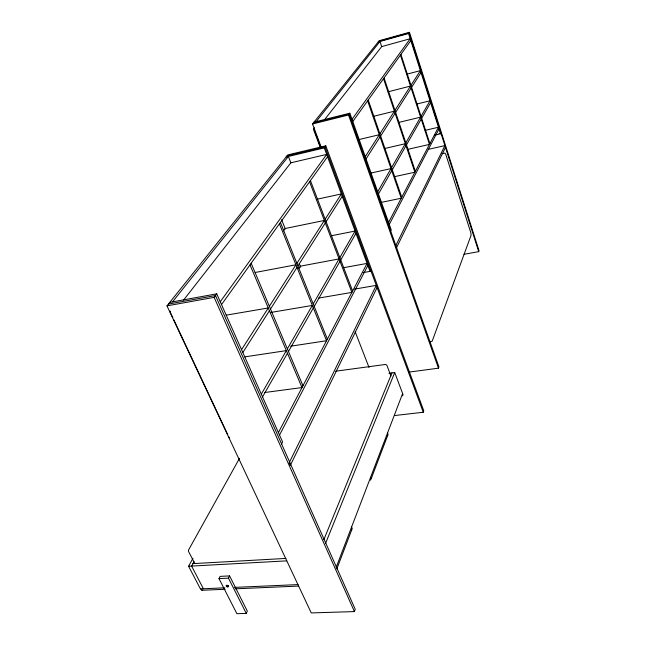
<?xml version="1.0" encoding="UTF-8"?>
<svg xmlns="http://www.w3.org/2000/svg" width="646" height="646" viewBox="0 0 646 646"><rect width="100%" height="100%" fill="white"/><g stroke="black" fill="none" stroke-linecap="round" stroke-linejoin="round"><path stroke-width="0.97" d="M371.426 478.121L387.762 435.234L387.414 433.321M336.841 568.892L351.836 529.534L351.424 527.459M394.843 415.523L423.259 412.253L423.768 410.799L325.794 145.834L287.801 154.903L166.975 305.865L311.259 612.925L354.428 611.584L355.227 609.259L215.473 295.545L168.412 304.064M408.966 372.104L438.481 368.172L438.925 366.888L349.195 114.067L313.294 123.055M463.99 254.298L478.718 251.657L479.025 250.761L409.451 32.3L379.17 40.746L312.551 123.984L321.337 147.619M336.154 567.398L402.628 393.543M387.762 435.234L387.511 435.727M351.836 529.534L351.553 530.108M325.624 543.213L394.714 372.532L388.957 373.307M323.832 539.693L391.952 372.904M246.271 613.401L247.321 611.116L229.588 575.909L220.125 576.377L218.994 578.614L236.88 613.7L246.271 613.401L228.474 578.154L229.588 575.909M377.094 287.559L290.312 465.411L289.166 462.835L376.287 285.37L354.493 289.142M445.482 147.401L396.361 248.08L395.618 245.997L444.908 145.592L428.258 149.371M281.599 443.98L282.609 442.009L216.733 293.833L169.769 302.368M363.254 272.596L370.045 271.377L370.659 270.181M390.717 231.042L391.25 230L349.841 113.195L313.996 122.175M434.839 135.127L440.556 133.795L440.919 133.076L439.014 133.52M279.524 435.073L367.873 265.514M389.28 224.437L439.014 128.974M278.41 432.57L367.09 263.398L343.745 267.67M388.561 222.426L438.456 127.238L425.092 130.379M193.986 561.673L191.587 566.09L203.401 588.764M224.792 587.82L200.421 588.894L188.592 566.251L192.936 558.305M239.537 458.28L188.519 550.077L188.446 551.272L194.688 563.312M262.542 396.886L287.462 353.265M288.471 351.497L313.342 307.964M314.222 306.422L339.998 261.299M340.749 259.975L355.954 233.359M378.467 193.945L391.742 170.706M392.292 169.753L406.003 145.738M406.495 144.874L421.232 119.09M421.668 118.315L430.616 102.649M261.323 394.141L286.348 350.625L244.713 356.883M287.357 348.864L312.325 305.445L271.037 312.414M313.213 303.911L339.085 258.917L300.269 266.184L298.67 268.712M339.844 257.592L355.098 231.058L331.543 235.725M377.692 191.765L391.016 168.598L370.747 173.104M391.565 167.645L405.325 143.719L384.741 148.483M405.817 142.855L420.603 117.152L398.469 122.49M421.039 116.385L430.018 100.776L416.557 104.103M370.562 480.204L370.933 478.977L370.457 477.685M402.716 395.837L402.983 394.472L394.714 372.532M242.823 352.522L269.43 310.71M270.504 309.022L296.999 267.412M297.927 265.934L325.309 222.918M326.117 221.659L342.227 196.344M366.048 158.916L380.066 136.887M380.647 135.983L395.11 113.26M395.627 112.436L411.139 88.066M411.607 87.339L421.014 72.554M241.547 349.656L268.268 307.972L226.124 315.175M269.35 306.285L295.941 264.795L255.178 272.475M296.885 263.334L324.365 220.456L285.152 228.514L283.424 230.977M325.172 219.196L341.346 193.962L317.202 199.178M365.256 156.663L379.323 134.723L358.861 139.593M379.896 133.819L394.407 111.177L373.291 116.385M394.932 110.361L410.493 86.079L388.173 91.789M410.961 85.353L420.401 70.632L406.827 74.177M221.513 304.589L327.546 156.728M352.797 121.521L410.824 40.601M220.254 301.755L326.682 154.402L290.571 162.881M352.013 119.324L410.226 38.728L381.794 46.577M166.975 305.865L214.133 297.362L216.733 293.833M286.146 156.97L324.268 147.902L325.794 145.834M312.551 123.984L348.517 114.996L349.841 113.195M378.193 41.966L408.563 33.511L409.451 32.3M183.577 300.067L290.861 162.808L288.399 156.437L172.53 301.868M324.55 119.712L381.697 46.601L379.993 41.465L316.112 121.65M320.133 147.167L313.471 129.289L314.513 127.973M314.174 128.118L313.819 128.788A3.27 1.591 -0.3 0 0 313.948 129.176L320.602 147.054M202.537 590.129L201.423 590.105L200.72 588.877M378.669 41.368L408.991 32.922L478.718 251.657M226.278 585.446L227.876 585.591L228.401 586.261L227.562 587.069L226.148 586.059L226.358 585.284L227.949 585.429L228.482 586.1L228.353 586.713L226.754 586.568M313.471 129.289L313.94 129.176M286.953 155.961L325.011 146.892L423.259 412.253M407.505 149.428L429.461 144.405L400.423 55.104M442.09 153.691L444.892 153.07L445.756 154.281L470.756 232.487L471.136 235.12L432.198 341.136L429.881 341.863M394.464 176.673L414.885 172.216L383.514 78.683M380.551 202.545L401.247 198.233L367.622 100.841M170.423 311.186L169.809 311.299L172.813 317.695M318.365 298.145L351.892 292.388L309.571 181.784M290.643 346.191L326.545 340.733L279.427 223.823M335.629 371.208L385.662 364.433L386.833 365.151L390.975 376.085M264.707 392.51L301.997 387.568L250.002 264.86M192.92 563.635L285.895 558.419M188.592 566.251L286.776 560.857M218.994 578.614L228.474 578.154M234.49 587.392L298.016 584.598M201.996 590.274L225.147 589.265M235.209 588.829L298.622 586.083M388.028 434.378L387.552 432.965M371.167 478.67L370.61 477.281M173.677 319.52L227.739 434.621M228.603 436.446L229.459 438.271M214.133 297.362L354.428 611.584M352.207 528.428L351.602 527.007M251.149 263.261L302.958 385.743M280.429 222.434L327.385 339.142M281.583 219.624L285.33 228.959M299.195 263.503L300.689 267.242M355.155 331.721L369.019 367.437M310.427 180.597L352.611 291.015M324.268 147.902L370.045 271.377M348.517 114.996L438.481 368.172M368.236 99.993L401.764 197.24M384.063 77.916L415.354 171.311M400.908 54.417L429.881 143.598M408.563 33.511L440.556 133.795"/></g></svg>
